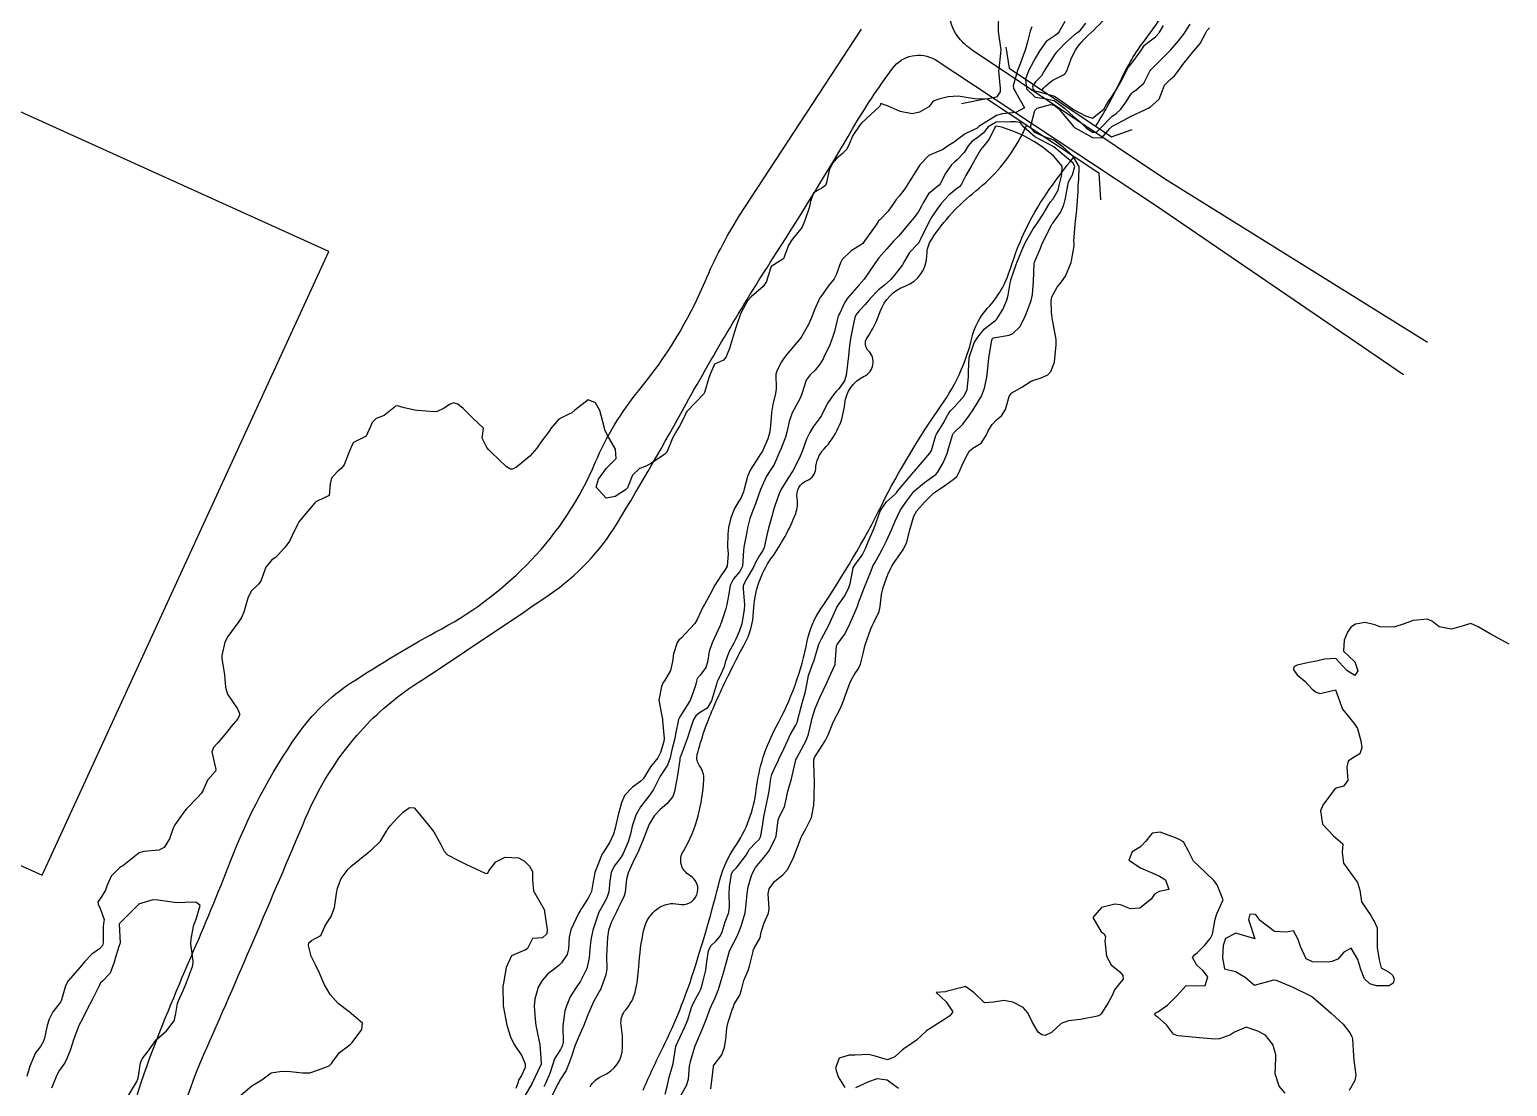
# Model space of a CAD drawing. Header units: metres. Extents: x 318500 to 325275, y 7408834 to 7428799.
# Drawn here: x 321806.1 to 321959.7, y 7417187 to 7417296.9 of the extents above; entities that cross this region are included whole.
import ezdxf

# ---------------------------------------------------------------- set-up
doc = ezdxf.new("R2010")
doc.units = ezdxf.units.M
doc.header["$MEASUREMENT"] = 0
for name, color, linetype in [('Curvas de Nivel 1m', 11, 'Continuous'), ('Edificações', 30, 'Continuous'), ('Hidrografia', 140, 'Continuous'), ('Pontes_Viadutos_Tubos', 190, 'Continuous'), ('Vias Secundárias', 230, 'Continuous')]:
    doc.layers.add(name, color=color, linetype=linetype)

msp = doc.modelspace()

# ---------------------------------------------------------------- linework, layer by layer
at = {"layer": 'Curvas de Nivel 1m', "flags": 128}
for points, elevation in [([(321906.8, 7417298.67), (321906.76, 7417296.75), (321906.77, 7417296.67), (321907.04, 7417294.75), (321907, 7417294.4), (321906.81, 7417292.75), (321906.8, 7417292.58), (321906.95, 7417290.75), (321906.97, 7417290.38), (321906.6, 7417289.83), (321905.71, 7417289.65), (321904.59, 7417289.62), (321903.63, 7417289.76), (321902.6, 7417289.94), (321901.55, 7417289.87), (321900.59, 7417289.64), (321900.02, 7417289.41), (321899.54, 7417288.85), (321898.57, 7417288.28), (321897.82, 7417288.12), (321896.57, 7417288.36), (321895.33, 7417288.9), (321894.58, 7417289.19), (321894.5, 7417288.99), (321894.45, 7417288.91), (321892.56, 7417287.14), (321892.38, 7417286.94), (321891.65, 7417285.85), (321891.28, 7417284.96), (321891.03, 7417284.45), (321890.51, 7417283.91), (321889.99, 7417283.49), (321889.56, 7417282.98), (321889.2, 7417282.27), (321888.92, 7417280.99), (321888.81, 7417280.65), (321888.47, 7417280.42), (321887.57, 7417279.9), (321887.25, 7417279.01), (321887.11, 7417278.34), (321886.68, 7417277.02), (321886.41, 7417276.34), (321885.37, 7417275.04), (321884.98, 7417274.46), (321884.47, 7417273.05), (321884.37, 7417272.99), (321883.17, 7417272.25), (321882.8, 7417271.07), (321882.7, 7417270.7), (321882.33, 7417270.18), (321881.08, 7417269.09), (321880.73, 7417268.68), (321880.3, 7417267.91), (321880.02, 7417267.38), (321879.91, 7417267.11), (321879.49, 7417265.9), (321879.27, 7417265.11), (321878.84, 7417263.72), (321878.59, 7417263.12), (321878.49, 7417262.87), (321878.23, 7417262.5), (321877.29, 7417262.08), (321876.87, 7417261.14), (321876.69, 7417260.66), (321876.25, 7417259.15), (321876.23, 7417259.1), (321876.18, 7417259.02), (321874.41, 7417257.18), (321874.32, 7417257.02), (321874.15, 7417256.6), (321873.66, 7417255.66), (321873.39, 7417255.19), (321872.91, 7417254.4), (321872.45, 7417253.2), (321872.33, 7417252.96), (321872.1, 7417252.72), (321870.57, 7417251.71), (321870.08, 7417251.47), (321869.5, 7417251.24), (321868.76, 7417250.56), (321868.24, 7417249.26), (321868.16, 7417249.14), (321868.05, 7417249.03), (321866.97, 7417248.34), (321866.03, 7417248.19), (321864.98, 7417249.3), (321865.22, 7417250.14), (321866.08, 7417251.28), (321867.07, 7417252.3), (321867, 7417253.27), (321866.12, 7417254.75), (321865.91, 7417255.28), (321865.84, 7417255.58), (321865.38, 7417257.29), (321864.93, 7417258.07), (321864.17, 7417258.38), (321862.78, 7417257.33), (321862.46, 7417257.04), (321862.15, 7417256.89), (321861.11, 7417256.39), (321860.26, 7417255.36), (321860.21, 7417255.28), (321860.13, 7417255.17), (321859.36, 7417254.12), (321858.84, 7417253.38), (321858.09, 7417252.52), (321856.72, 7417251.41), (321856.31, 7417251.18), (321856.08, 7417251.19), (321855.67, 7417251.42), (321854.1, 7417252.94), (321853.85, 7417253.19), (321853.64, 7417253.45), (321853.16, 7417254.4), (321853.27, 7417255.45), (321852.15, 7417256.52), (321851.19, 7417257.48), (321850.63, 7417257.95), (321850.17, 7417258.08), (321849.76, 7417257.91), (321849.19, 7417257.51), (321848.49, 7417257.18), (321848.15, 7417257.16), (321846.42, 7417257.28), (321846.16, 7417257.31), (321845.03, 7417257.57), (321844.36, 7417257.78), (321844.16, 7417257.73), (321844.08, 7417257.66), (321844.01, 7417257.58), (321842.98, 7417256.76), (321842.14, 7417256.44), (321841.71, 7417256.04), (321841.53, 7417255.61), (321841.11, 7417254.62), (321840.11, 7417254.12), (321839.78, 7417253.96), (321839.6, 7417253.64), (321839.27, 7417252.82), (321838.8, 7417251.65), (321838.49, 7417251.24), (321838.07, 7417250.9), (321837.48, 7417250.24), (321837.37, 7417249.67), (321837.25, 7417248.45), (321836.02, 7417247.85), (321835.9, 7417247.81), (321835.78, 7417247.68), (321834.66, 7417246.36), (321834.11, 7417245.71), (321834.07, 7417245.64), (321834, 7417245.51), (321833.42, 7417244.28), (321833.13, 7417243.72), (321832.64, 7417243.05), (321831.95, 7417242.27), (321831.67, 7417242.02), (321831.31, 7417241.75), (321830.68, 7417241.01), (321830.21, 7417239.76), (321830.14, 7417239.54), (321829.91, 7417239.23), (321829.15, 7417238.52), (321828.82, 7417237.78), (321828.4, 7417236.32), (321828.14, 7417235.79), (321827.86, 7417235.35), (321826.73, 7417233.81), (321826.43, 7417233.21), (321826.1, 7417231.82), (321826.11, 7417231.51), (321826.37, 7417229.81), (321826.47, 7417228.52), (321826.7, 7417227.81), (321827.74, 7417226.28), (321827.95, 7417225.79), (321827.94, 7417225.58), (321827.72, 7417225.21), (321827.06, 7417224.45), (321826.57, 7417223.81), (321825.69, 7417222.74), (321825.24, 7417222.27), (321825.07, 7417221.83), (321825.49, 7417219.98), (321825.43, 7417219.82), (321824.61, 7417218.86), (321824.17, 7417217.83), (321823.97, 7417217.49), (321823.61, 7417217.11), (321822.39, 7417215.86), (321822.04, 7417215.42), (321821.58, 7417214.73), (321821.21, 7417214.24), (321821.04, 7417213.88), (321820.65, 7417212.79), (321820.1, 7417211.89), (321819.54, 7417211.58), (321817.99, 7417211.46), (321817.53, 7417211.32), (321815.79, 7417209.95), (321815.61, 7417209.86), (321815.52, 7417209.81), (321814.59, 7417208.88), (321814.2, 7417207.97), (321814.02, 7417207.44), (321813.47, 7417206.55), (321813.23, 7417206.22), (321813.24, 7417205.98), (321813.46, 7417205.52), (321813.86, 7417204.39), (321813.81, 7417203.97), (321813.77, 7417203.64), (321813.76, 7417201.97), (321813.69, 7417201.69), (321813.4, 7417201.33), (321812.58, 7417200.79), (321811.83, 7417199.99), (321811.37, 7417199.45), (321810.15, 7417198.02), (321809.87, 7417197.5), (321809.43, 7417196.03), (321809.41, 7417195.95), (321809.33, 7417195.82), (321808.54, 7417194.81), (321808.17, 7417194.04), (321807.97, 7417193.37), (321807.68, 7417192.05), (321807.59, 7417191.74), (321807.27, 7417191.19), (321806.76, 7417190.55), (321806.52, 7417190.06), (321806.16, 7417189.14), (321805.83, 7417188.07)], 724), ([(321913.68, 7417297.69), (321913.1, 7417296.67), (321912.92, 7417296.43), (321912.68, 7417296.26), (321911.74, 7417295.62), (321911.09, 7417294.69), (321910.65, 7417293.91), (321909.98, 7417292.71), (321909.59, 7417291.75), (321909.69, 7417290.71), (321910.6, 7417289.84), (321911.57, 7417289.71), (321912.59, 7417289.48), (321913.69, 7417288.66), (321914.57, 7417287.84), (321915.23, 7417287.3), (321915.92, 7417286.63), (321916.55, 7417286.2), (321916.97, 7417286.2), (321917.4, 7417286.61), (321918.57, 7417287.84), (321919, 7417288.16), (321919.5, 7417288.58), (321919.96, 7417289.21), (321920.6, 7417290.22), (321920.78, 7417290.39), (321921.07, 7417290.56), (321921.88, 7417291.29), (321922.53, 7417292.54), (321922.64, 7417292.71), (321924.45, 7417294.51), (321924.56, 7417294.62), (321924.66, 7417294.72), (321925.49, 7417295.69), (321926.11, 7417296.5), (321926.34, 7417296.85), (321926.7, 7417297.42)], 722), ([(321915.82, 7417297.52), (321915.15, 7417296.64), (321914.89, 7417296.44), (321914.68, 7417296.3), (321913.8, 7417295.53), (321912.97, 7417294.67), (321912.83, 7417294.5), (321912.66, 7417294.3), (321911.62, 7417292.69), (321911.27, 7417292.05), (321910.62, 7417291.42), (321910.34, 7417290.97), (321910.37, 7417290.7), (321910.61, 7417290.47), (321910.88, 7417290.42), (321912.6, 7417289.95), (321914.46, 7417288.65), (321914.58, 7417288.57), (321915.84, 7417287.9), (321916.57, 7417287.65), (321917.72, 7417288.6), (321918.04, 7417289.15), (321918.6, 7417289.96), (321918.86, 7417290.33), (321919.01, 7417290.59), (321919.59, 7417291.61), (321920.1, 7417292.58), (321920.28, 7417292.93), (321920.65, 7417293.38), (321921.5, 7417294.56), (321921.96, 7417295.26), (321922.68, 7417295.81), (321923.11, 7417296.11), (321923.48, 7417296.53), (321923.95, 7417297.27)], 721), ([(321910.26, 7417297.15), (321910.09, 7417296.71), (321909.79, 7417295.59), (321909.56, 7417294.72), (321908.94, 7417293.02), (321908.79, 7417292.73), (321908.75, 7417292.61), (321908.63, 7417292.12), (321908.32, 7417291.03), (321908.35, 7417290.73), (321908.6, 7417290.31), (321909.48, 7417288.72), (321908.58, 7417288.24), (321907.21, 7417288.1), (321906.57, 7417287.93), (321904.76, 7417286.78), (321904.65, 7417286.68), (321904.56, 7417286.61), (321903.33, 7417286.02), (321902.54, 7417285.44), (321902.17, 7417285.18), (321901.61, 7417284.82), (321900.97, 7417284.38), (321900.52, 7417284.18), (321899.57, 7417283.79), (321898.64, 7417282.86), (321898.5, 7417282.64), (321897.41, 7417280.88), (321897.05, 7417280.3), (321896.46, 7417279.55), (321896.15, 7417279.2), (321895.95, 7417278.89), (321895.33, 7417278.01), (321894.42, 7417277.07), (321894.34, 7417276.99), (321894.28, 7417276.91), (321894.07, 7417276.57), (321892.92, 7417274.93), (321892.68, 7417274.65), (321892.39, 7417274.42), (321891.48, 7417273.86), (321890.56, 7417272.97), (321890.36, 7417272.62), (321889.93, 7417271.39), (321889.71, 7417270.98), (321889.11, 7417270.2), (321888.32, 7417269.11), (321888.24, 7417268.99), (321887.63, 7417267.67), (321887.4, 7417267), (321887.06, 7417266.23), (321886.37, 7417265.02), (321886.26, 7417264.85), (321884.74, 7417263.04), (321884.51, 7417262.77), (321884.23, 7417262.33), (321883.78, 7417261.49), (321883.67, 7417261.06), (321883.69, 7417259.55), (321883.64, 7417259.06), (321883.34, 7417257.89), (321883.2, 7417257.06), (321883.13, 7417256.08), (321883.02, 7417255.06), (321882.83, 7417254.35), (321882.27, 7417253.07), (321882.21, 7417252.96), (321882.1, 7417252.8), (321880.99, 7417251.09), (321880.72, 7417250.44), (321880.38, 7417249.1), (321880.31, 7417248.84), (321880.04, 7417248.25), (321879.6, 7417247.53), (321879.38, 7417247.11), (321878.98, 7417246.14), (321878.73, 7417245.11), (321878.67, 7417244.43), (321878.65, 7417243.11), (321878.69, 7417242.38), (321878.59, 7417241.11), (321878.37, 7417240.68), (321877.93, 7417240.09), (321877.31, 7417239.13), (321876.83, 7417238.21), (321876.24, 7417237.14), (321876.12, 7417236.91), (321875.88, 7417236.39), (321875.48, 7417235.55), (321875.24, 7417235.16), (321873.84, 7417233.64), (321873.59, 7417233.43), (321873.4, 7417233.18), (321873.02, 7417231.99), (321872.93, 7417231.19), (321872.73, 7417230.26), (321872.08, 7417229.2), (321871.96, 7417229.02), (321871.77, 7417228.6), (321871.51, 7417227.2), (321871.74, 7417225.91), (321871.88, 7417225.2), (321871.9, 7417225.02), (321872.05, 7417223.2), (321872.02, 7417222.88), (321871.69, 7417221.75), (321871.4, 7417221.2), (321870.64, 7417220.24), (321870.01, 7417219.22), (321869.88, 7417219), (321869.64, 7417218.76), (321868.75, 7417218.13), (321867.94, 7417217.26), (321867.61, 7417216.53), (321867.36, 7417215.5), (321867.29, 7417215.26), (321866.97, 7417213.88), (321866.81, 7417213.27), (321866.4, 7417212.43), (321865.67, 7417211.28), (321865.62, 7417211.2), (321865.54, 7417211.05), (321864.86, 7417209.29), (321864.66, 7417208.14), (321864.5, 7417207.29), (321864.16, 7417206.62), (321863.46, 7417205.53), (321863.38, 7417205.4), (321863.33, 7417205.31), (321863.16, 7417205.02), (321862.35, 7417203.33), (321862.19, 7417202.57), (321862.13, 7417201.33), (321861.98, 7417200.76), (321861.39, 7417199.88), (321861.12, 7417199.61), (321860.76, 7417199.35), (321859.98, 7417198.74), (321859.37, 7417198.06), (321858.97, 7417197.37), (321858.61, 7417196.1), (321858.55, 7417195.37), (321858.64, 7417194.05), (321858.74, 7417193.37), (321858.84, 7417192.91), (321859.14, 7417191.36), (321859.26, 7417190.01), (321859.27, 7417189.36), (321859.27, 7417189.34), (321859.25, 7417189.3), (321858.63, 7417187.97), (321858.34, 7417187.37), (321857.2, 7417185.41)], 723), ([(321876.9, 7417186.81), (321876.95, 7417187.12), (321876.99, 7417187.35), (321877.17, 7417189.12), (321877.19, 7417189.18), (321877.25, 7417189.28), (321878.04, 7417190.34), (321878.33, 7417191.11), (321878.46, 7417191.94), (321878.56, 7417193.11), (321878.69, 7417193.73), (321879.17, 7417195.1), (321879.21, 7417195.23), (321879.34, 7417195.59), (321879.91, 7417196.53), (321880.08, 7417197.09), (321880.32, 7417198.04), (321880.77, 7417199.08), (321880.93, 7417199.53), (321881.29, 7417201.07), (321881.32, 7417201.17), (321881.42, 7417201.43), (321882.02, 7417202.48), (321882.15, 7417203.06), (321882.46, 7417204.06), (321882.91, 7417205.05), (321882.98, 7417205.54), (321882.87, 7417207.05), (321882.97, 7417207.58), (321883.51, 7417208.33), (321883.9, 7417208.65), (321884.39, 7417209.03), (321884.92, 7417209.63), (321885.54, 7417210.9), (321885.58, 7417211.02), (321886.11, 7417212.47), (321886.33, 7417213.01), (321886.78, 7417213.8), (321887.36, 7417214.99), (321887.61, 7417216.29), (321887.65, 7417216.99), (321887.69, 7417218.95), (321887.68, 7417218.99), (321887.65, 7417219.28), (321887.61, 7417220.99), (321887.68, 7417221.22), (321888.8, 7417222.97), (321889.09, 7417223.59), (321889.65, 7417224.96), (321889.68, 7417225.01), (321889.73, 7417225.12), (321890.36, 7417226.34), (321890.61, 7417226.95), (321890.92, 7417227.8), (321891.34, 7417228.94), (321891.47, 7417229.26), (321891.79, 7417229.83), (321892.24, 7417230.49), (321892.45, 7417230.93), (321892.72, 7417232.03), (321892.93, 7417232.92), (321893.52, 7417234.58), (321893.66, 7417234.91), (321893.87, 7417235.34), (321894.4, 7417236.39), (321894.49, 7417236.9), (321894.63, 7417238.18), (321894.81, 7417238.9), (321895.29, 7417240.25), (321895.6, 7417240.89), (321895.72, 7417241.11), (321895.95, 7417241.49), (321896.54, 7417242.31), (321896.93, 7417242.88), (321897.26, 7417243.59), (321897.59, 7417244.87), (321898.01, 7417246.29), (321898.32, 7417246.86), (321899.11, 7417247.77), (321900.05, 7417248.69), (321900.13, 7417248.75), (321900.24, 7417248.83), (321901.32, 7417249.56), (321902.07, 7417250.12), (321902.45, 7417250.43), (321902.67, 7417250.8), (321903.12, 7417251.83), (321903.6, 7417252.79), (321903.79, 7417253.1), (321904.11, 7417253.36), (321904.99, 7417253.89), (321905.55, 7417254.76), (321905.73, 7417255.16), (321906.15, 7417255.83), (321906.59, 7417256.31), (321907.09, 7417256.74), (321907.53, 7417257.38), (321907.91, 7417258.73), (321907.99, 7417258.92), (321908.19, 7417259.13), (321909.2, 7417259.71), (321910.2, 7417260.33), (321910.46, 7417260.45), (321911.23, 7417260.68), (321911.91, 7417260.98), (321912.22, 7417261.32), (321912.6, 7417262.3), (321912.65, 7417262.67), (321912.8, 7417264.12), (321912.78, 7417264.66), (321912.43, 7417266.52), (321912.41, 7417266.67), (321912.3, 7417267.5), (321912.26, 7417268.67), (321912.32, 7417269.1), (321912.89, 7417270.11), (321913.35, 7417270.66), (321913.76, 7417271.25), (321914.33, 7417272.65), (321914.33, 7417272.69), (321914.37, 7417272.84), (321914.65, 7417274.39), (321914.65, 7417274.65), (321914.63, 7417274.88), (321914.76, 7417276.64), (321914.93, 7417278.15), (321914.98, 7417278.64), (321915.08, 7417280.03), (321915.06, 7417280.64), (321915.14, 7417281.3), (321915.18, 7417282.64), (321914.52, 7417283.73), (321913.51, 7417284.66), (321912.54, 7417285.36), (321911.47, 7417285.77), (321910.55, 7417286.18), (321910.13, 7417286.71), (321910.58, 7417288.47), (321910.82, 7417288.7), (321912.18, 7417289.08), (321912.59, 7417289.01), (321913.02, 7417288.67), (321914.56, 7417286.83), (321914.65, 7417286.74), (321914.77, 7417286.65), (321916.55, 7417285.64), (321917.53, 7417285.62), (321918.36, 7417286.59), (321918.56, 7417286.79), (321919.73, 7417287.41), (321920.57, 7417287.86), (321922.07, 7417288.55), (321922.41, 7417288.72), (321922.58, 7417288.82), (321923.48, 7417289.64), (321923.84, 7417290.52), (321924.05, 7417291.08), (321924.63, 7417291.69), (321925.09, 7417292.04), (321925.42, 7417292.5), (321925.93, 7417293.22), (321926.66, 7417294.15), (321926.95, 7417294.49), (321927.73, 7417295.42), (321928.3, 7417296.47), (321928.43, 7417296.73), (321928.7, 7417297.04)], 723), ([(321873.33, 7417185.3), (321874.38, 7417187.16), (321874.58, 7417187.81), (321874.7, 7417189.16), (321874.78, 7417189.64), (321875.24, 7417191.15), (321875.28, 7417191.26), (321876.08, 7417193.14), (321876.43, 7417194.01), (321876.85, 7417195.13), (321876.99, 7417195.47), (321877.35, 7417196.26), (321877.61, 7417196.86), (321877.7, 7417197.12), (321878.09, 7417198.39), (321878.3, 7417199.11), (321878.52, 7417199.98), (321878.85, 7417201.11), (321879.03, 7417201.49), (321879.43, 7417202.26), (321879.71, 7417202.82), (321879.82, 7417203.09), (321880.04, 7417203.69), (321880.48, 7417205.08), (321880.59, 7417205.97), (321880.67, 7417207.08), (321880.8, 7417207.78), (321881.16, 7417209.08), (321881.53, 7417209.81), (321882.6, 7417211.05), (321883.01, 7417211.59), (321883.57, 7417212.73), (321883.66, 7417212.95), (321883.68, 7417213.04), (321883.9, 7417214.74), (321884.01, 7417215.04), (321884.55, 7417216.1), (321884.78, 7417217.03), (321884.92, 7417217.74), (321885.29, 7417219.02), (321885.36, 7417219.31), (321885.67, 7417220.68), (321885.73, 7417220.97), (321885.75, 7417221.02), (321885.79, 7417221.13), (321886.81, 7417223), (321887.06, 7417223.65), (321887.35, 7417225), (321887.42, 7417225.31), (321887.75, 7417226.33), (321887.94, 7417226.8), (321888.03, 7417226.99), (321888.24, 7417227.46), (321888.94, 7417228.97), (321889.21, 7417229.55), (321889.81, 7417230.9), (321889.83, 7417230.94), (321889.83, 7417230.96), (321889.97, 7417232.83), (321890.02, 7417232.96), (321890.8, 7417234), (321891.27, 7417234.95), (321891.45, 7417235.36), (321891.88, 7417236.3), (321892.14, 7417236.94), (321892.26, 7417237.3), (321892.88, 7417238.93), (321893.48, 7417240.46), (321893.65, 7417240.91), (321893.75, 7417241.11), (321893.95, 7417241.46), (321894.48, 7417242.39), (321894.74, 7417242.9), (321895.14, 7417243.74), (321895.67, 7417244.89), (321895.77, 7417245.12), (321896.01, 7417245.73), (321896.56, 7417246.88), (321897.15, 7417247.76), (321897.98, 7417248.86), (321898.01, 7417248.9), (321898.05, 7417248.94), (321899.09, 7417249.81), (321900.07, 7417250.49), (321900.27, 7417250.63), (321900.45, 7417250.83), (321901.06, 7417251.85), (321901.45, 7417252.82), (321901.6, 7417253.32), (321902.05, 7417254.81), (321902.08, 7417254.86), (321902.13, 7417254.93), (321903.08, 7417255.86), (321903.78, 7417256.79), (321904.17, 7417257.34), (321905.02, 7417258.77), (321905.34, 7417259.62), (321905.59, 7417260.76), (321905.65, 7417261.33), (321905.78, 7417262.76), (321906.09, 7417264.58), (321906.16, 7417264.75), (321906.21, 7417264.81), (321906.26, 7417264.83), (321907.89, 7417265.11), (321908.27, 7417265.27), (321909.01, 7417265.99), (321909.4, 7417266.71), (321909.67, 7417267.34), (321910.19, 7417268.7), (321910.33, 7417269.35), (321910.44, 7417270.7), (321910.5, 7417272.57), (321910.53, 7417272.7), (321911.08, 7417273.99), (321911.38, 7417274.69), (321912.29, 7417276.54), (321912.37, 7417276.67), (321912.39, 7417276.7), (321912.42, 7417276.74), (321913.24, 7417277.86), (321913.58, 7417278.66), (321913.76, 7417279.35), (321913.98, 7417280.66), (321914.08, 7417281.05), (321914.49, 7417281.78), (321914.71, 7417282.65), (321914.51, 7417283.03), (321912.53, 7417284.67), (321910.55, 7417285.73), (321909.41, 7417286.72), (321909.06, 7417287.22), (321908.57, 7417287.28), (321908.03, 7417287.27), (321906.56, 7417287.25), (321905.73, 7417286.76), (321905.21, 7417286.11), (321904.54, 7417285.57), (321904.05, 7417285.28), (321903.63, 7417284.79), (321903.22, 7417284.1), (321902.51, 7417283.32), (321902.22, 7417283.09), (321901.91, 7417282.82), (321901.33, 7417281.99), (321900.74, 7417280.83), (321900.62, 7417280.68), (321900.48, 7417280.58), (321899.51, 7417279.8), (321898.96, 7417278.85), (321898.8, 7417278.5), (321898.44, 7417277.9), (321897.99, 7417277.3), (321897.65, 7417276.87), (321896.41, 7417275.41), (321896.15, 7417275.15), (321895.9, 7417274.89), (321895.2, 7417274.09), (321894.37, 7417273.13), (321894.27, 7417273.01), (321894.19, 7417272.91), (321893.88, 7417272.44), (321892.82, 7417270.93), (321892.33, 7417270.34), (321891.12, 7417268.96), (321890.8, 7417268.48), (321890.3, 7417267.41), (321890.15, 7417267.11), (321890.1, 7417266.97), (321889.74, 7417265.5), (321889.59, 7417264.98), (321889.22, 7417264.01), (321888.73, 7417262.99), (321888.56, 7417262.66), (321888.23, 7417262.09), (321887.74, 7417261.47), (321887.23, 7417261), (321886.8, 7417260.42), (321886.37, 7417259.02), (321886.18, 7417258.58), (321885.36, 7417257.03), (321885.04, 7417256.14), (321884.81, 7417255.04), (321884.66, 7417254.5), (321884.1, 7417253.1), (321884.09, 7417253.06), (321883.48, 7417251.67), (321883.08, 7417251.06), (321882.68, 7417250.45), (321882.05, 7417249.07), (321881.53, 7417247.58), (321881.34, 7417247.08), (321880.97, 7417246.05), (321880.71, 7417245.09), (321880.6, 7417244.48), (321880.34, 7417243.09), (321880.31, 7417242.75), (321880.18, 7417241.1), (321879.93, 7417240.57), (321879.25, 7417239.78), (321878.92, 7417239.11), (321878.78, 7417238.24), (321878.58, 7417237.11), (321878.43, 7417236.57), (321877.93, 7417235.12), (321877.91, 7417235.07), (321877.86, 7417234.94), (321877.03, 7417233.13), (321876.73, 7417232.23), (321876.56, 7417231.14), (321876.37, 7417230.58), (321875.79, 7417229.77), (321875.5, 7417229.44), (321875.4, 7417229.16), (321875.32, 7417228.7), (321874.77, 7417227.16), (321874.37, 7417226.55), (321873.74, 7417225.56), (321873.6, 7417225.31), (321873.56, 7417225.18), (321873.24, 7417223.65), (321873.15, 7417223.19), (321872.86, 7417222.01), (321872.67, 7417221.19), (321872.42, 7417220.44), (321871.65, 7417219.27), (321871.62, 7417219.23), (321871.6, 7417219.2), (321870.95, 7417217.89), (321870.46, 7417217.22), (321869.61, 7417216.11), (321869.13, 7417215.24), (321868.74, 7417214.08), (321868.55, 7417213.25), (321868.32, 7417212.48), (321867.79, 7417211.26), (321867.54, 7417210.85), (321866.85, 7417209.94), (321866.54, 7417209.27), (321866.41, 7417208.36), (321866.3, 7417207.27), (321866.1, 7417206.66), (321865.46, 7417205.51), (321865.38, 7417205.37), (321865.33, 7417205.28), (321865.24, 7417205.06), (321864.63, 7417203.29), (321864.43, 7417202.29), (321864.35, 7417201.3), (321864.27, 7417200.42), (321864.01, 7417199.3), (321863.37, 7417197.99), (321862.9, 7417197.32), (321862.3, 7417196.37), (321861.87, 7417195.33), (321861.75, 7417194.91), (321861.54, 7417193.34), (321861.57, 7417191.62), (321861.51, 7417191.34), (321861.44, 7417191.17), (321861.27, 7417190.88), (321860.68, 7417189.92), (321860.49, 7417189.35), (321860.18, 7417188.4), (321859.74, 7417187.35), (321859.55, 7417187.02)], 722), ([(321872.15, 7417186.26), (321872.39, 7417187.19), (321872.55, 7417187.86), (321872.94, 7417189.18), (321873, 7417189.44), (321873.26, 7417191.18), (321873.26, 7417191.2), (321873.28, 7417191.23), (321874.18, 7417193.17), (321874.51, 7417193.96), (321874.87, 7417195.16), (321874.99, 7417195.51), (321875.35, 7417196.17), (321875.71, 7417196.79), (321875.86, 7417197.14), (321876.09, 7417197.87), (321876.39, 7417199.13), (321876.5, 7417200.03), (321876.66, 7417201.13), (321876.89, 7417201.65), (321877.43, 7417202.15), (321877.87, 7417202.67), (321878.07, 7417203.11), (321878.41, 7417204.15), (321878.76, 7417205.11), (321878.86, 7417205.71), (321878.82, 7417207.11), (321878.84, 7417207.77), (321879.04, 7417209.1), (321879.19, 7417209.43), (321879.53, 7417209.74), (321880.56, 7417211.08), (321880.93, 7417211.7), (321881.56, 7417212.36), (321881.93, 7417212.69), (321882.11, 7417213.06), (321882.32, 7417214.33), (321882.42, 7417215.06), (321882.63, 7417216.08), (321882.84, 7417217.05), (321882.95, 7417217.74), (321883.14, 7417219.05), (321883.25, 7417219.46), (321883.67, 7417220.39), (321883.89, 7417220.83), (321883.98, 7417221.04), (321884.53, 7417222.19), (321884.9, 7417223.03), (321885.15, 7417223.59), (321885.72, 7417224.58), (321885.87, 7417224.87), (321885.92, 7417225.02), (321886.29, 7417226.48), (321886.44, 7417227.01), (321886.71, 7417227.95), (321886.91, 7417229), (321887.05, 7417229.74), (321887.5, 7417230.99), (321887.59, 7417231.22), (321887.82, 7417231.92), (321888.07, 7417232.76), (321888.14, 7417232.99), (321888.41, 7417233.55), (321889.15, 7417234.97), (321889.88, 7417236.62), (321889.99, 7417236.86), (321890.05, 7417236.96), (321890.83, 7417238.03), (321891.28, 7417238.95), (321891.42, 7417239.45), (321891.71, 7417240.94), (321891.78, 7417241.11), (321891.95, 7417241.33), (321892.63, 7417242.26), (321892.97, 7417242.93), (321893.25, 7417243.65), (321893.8, 7417244.91), (321894.01, 7417245.44), (321894.39, 7417246.53), (321894.54, 7417246.9), (321895.14, 7417247.79), (321896.05, 7417248.6), (321896.19, 7417248.74), (321896.3, 7417248.89), (321897.09, 7417249.85), (321897.97, 7417250.86), (321898.08, 7417250.98), (321899.66, 7417252.84), (321899.82, 7417253.12), (321900.12, 7417254.1), (321900.29, 7417254.67), (321900.36, 7417254.83), (321901.04, 7417255.93), (321901.52, 7417256.82), (321901.76, 7417257.22), (321902.17, 7417257.62), (321903.24, 7417258.79), (321903.53, 7417259.45), (321903.69, 7417260.79), (321903.68, 7417261.32), (321903.75, 7417262.79), (321904.26, 7417264.3), (321904.53, 7417264.78), (321905.31, 7417265.73), (321906.29, 7417266.49), (321906.44, 7417266.59), (321906.59, 7417266.75), (321907.25, 7417267.79), (321907.67, 7417268.74), (321907.8, 7417269.26), (321908.05, 7417270.73), (321908.1, 7417270.97), (321908.35, 7417271.66), (321908.64, 7417272.46), (321908.73, 7417272.72), (321909.21, 7417273.9), (321909.57, 7417274.71), (321910.41, 7417276.15), (321910.77, 7417276.69), (321911.43, 7417277.69), (321912.01, 7417278.68), (321912.18, 7417278.95), (321912.46, 7417279.28), (321912.98, 7417280.16), (321913.1, 7417280.66), (321913.38, 7417281.78), (321913.42, 7417282.66), (321912.52, 7417283.74), (321911.32, 7417284.69), (321910.54, 7417285.21), (321909.43, 7417285.83), (321908.55, 7417286.22), (321907.14, 7417286.74), (321906.56, 7417286.83), (321906.43, 7417286.75), (321905.82, 7417285.48), (321905.26, 7417284.77), (321904.93, 7417284.36), (321904.51, 7417283.63), (321904.2, 7417283.09), (321904.02, 7417282.79), (321903.4, 7417281.71), (321902.94, 7417280.8), (321902.74, 7417280.54), (321902.47, 7417280.34), (321901.63, 7417279.65), (321900.87, 7417278.83), (321900.68, 7417278.59), (321900.44, 7417278.28), (321899.85, 7417277.42), (321899.54, 7417276.84), (321898.72, 7417275.17), (321898.6, 7417274.86), (321898.53, 7417274.72), (321898.4, 7417274.59), (321897.56, 7417273.69), (321897.05, 7417272.88), (321896.82, 7417272.43), (321896.35, 7417271.78), (321895.94, 7417271.3), (321895.59, 7417270.9), (321894.94, 7417270.3), (321894.33, 7417269.82), (321893.45, 7417268.92), (321892.94, 7417268.3), (321892.3, 7417267.63), (321891.99, 7417267.25), (321891.86, 7417266.95), (321891.58, 7417265.64), (321891.46, 7417264.95), (321891.32, 7417264.03), (321891.21, 7417262.96), (321891.11, 7417262.08), (321890.96, 7417260.96), (321890.78, 7417260.38), (321890.19, 7417259.54), (321889.91, 7417259.25), (321889.68, 7417258.97), (321889.07, 7417258.08), (321888.5, 7417256.99), (321888.39, 7417256.75), (321888.15, 7417256.4), (321887.55, 7417255.59), (321887.18, 7417255), (321886.83, 7417254.3), (321886.38, 7417253.02), (321886.09, 7417252.28), (321885.44, 7417251.03), (321884.91, 7417250.2), (321884.17, 7417249.05), (321884.13, 7417248.97), (321884.05, 7417248.74), (321883.6, 7417247.48), (321883.45, 7417247.05), (321883.23, 7417246.27), (321882.9, 7417245.06), (321882.72, 7417244.33), (321882.45, 7417243.06), (321882.31, 7417242.72), (321881.96, 7417242.23), (321881.54, 7417241.48), (321881.37, 7417241.08), (321880.65, 7417239.81), (321880.28, 7417239.09), (321880.25, 7417238.76), (321880.39, 7417237.09), (321880.38, 7417236.59), (321880.12, 7417235.1), (321879.85, 7417234.31), (321879.48, 7417233.46), (321879.29, 7417233.11), (321878.77, 7417232.16), (321878.41, 7417231.11), (321878.28, 7417230.64), (321877.79, 7417229.57), (321877.63, 7417229.27), (321877.57, 7417229.12), (321877.48, 7417228.83), (321876.99, 7417227.13), (321876.54, 7417226.34), (321875.74, 7417225.85), (321875.33, 7417225.56), (321875.1, 7417225.16), (321874.75, 7417224.13), (321874.44, 7417223.17), (321873.72, 7417221.21), (321873.7, 7417221.18), (321873.7, 7417221.16), (321873.68, 7417221), (321873.45, 7417219.38), (321873.42, 7417219.18), (321873.14, 7417217.68), (321872.95, 7417217.19), (321872.37, 7417216.44), (321871.61, 7417215.78), (321871.07, 7417215.21), (321870.51, 7417214.29), (321870.09, 7417213.22), (321869.95, 7417212.84), (321869.55, 7417211.96), (321869.34, 7417211.43), (321869.25, 7417211.23), (321868.93, 7417210.64), (321868.31, 7417209.25), (321868.16, 7417208.6), (321868, 7417207.25), (321867.89, 7417206.85), (321867.47, 7417205.97), (321867.24, 7417205.49), (321867.13, 7417205.26), (321866.58, 7417204.14), (321866.29, 7417203.27), (321866.17, 7417202.53), (321866.09, 7417201.27), (321866.08, 7417200.59), (321866.09, 7417199.27), (321866.01, 7417198.64), (321865.51, 7417197.28), (321865.46, 7417197.18), (321865.36, 7417197.02), (321864.74, 7417195.89), (321864.46, 7417195.29), (321864.14, 7417194.48), (321863.67, 7417193.3), (321863.29, 7417192.49), (321862.82, 7417191.32), (321862.43, 7417190.16), (321862.13, 7417189.33), (321861.86, 7417188.71), (321861.23, 7417187.69), (321861.1, 7417187.46), (321861.05, 7417187.34), (321860.42, 7417186.14)], 721), ([(321959.85, 7417233), (321957.87, 7417234.06), (321956.61, 7417234.81), (321955.88, 7417235.15), (321955.08, 7417234.9), (321953.87, 7417234.55), (321952.56, 7417234.82), (321951.88, 7417235.37), (321951.35, 7417235.61), (321949.88, 7417235.45), (321948.93, 7417235.13), (321947.88, 7417234.78), (321946.46, 7417234.8), (321945.88, 7417235), (321944.88, 7417235.24), (321943.88, 7417235.08), (321943.38, 7417234.76), (321943.04, 7417234.26), (321942.69, 7417233.43), (321942.64, 7417232.26), (321943.82, 7417231.17), (321944.14, 7417230.24), (321943.8, 7417229.75), (321942.98, 7417230.26), (321941.83, 7417231.52), (321940.66, 7417231.45), (321939.82, 7417231.24), (321939.02, 7417231.11), (321937.82, 7417230.83), (321937.49, 7417230.66), (321937.44, 7417230.33), (321937.81, 7417229.83), (321938.63, 7417229.15), (321939.37, 7417228.31), (321939.79, 7417228.03), (321940.21, 7417227.87), (321941.79, 7417228.27), (321942.54, 7417226.26), (321943.74, 7417224.76), (321944.09, 7417224.24), (321944.45, 7417222.97), (321944.53, 7417222.24), (321944.32, 7417221.62), (321943.69, 7417221.23), (321943.11, 7417220.84), (321942.97, 7417220.26), (321943.07, 7417218.84), (321942.62, 7417218.26), (321941.88, 7417218.03), (321941.65, 7417217.85), (321940.5, 7417216.29), (321940.23, 7417215.68), (321940.44, 7417214.29), (321941.58, 7417213.08), (321942.56, 7417212.26), (321942.48, 7417211.34), (321942.64, 7417210.26), (321943.53, 7417209.01), (321944.1, 7417208.24), (321944.32, 7417207.43), (321944.49, 7417206.23), (321945.48, 7417204.8), (321945.7, 7417204.44), (321945.82, 7417204.21), (321946.14, 7417203.53), (321946.13, 7417202.21), (321946.15, 7417201.49), (321946.35, 7417200.21), (321946.56, 7417199.36), (321947.4, 7417198.87), (321947.77, 7417198.56), (321947.89, 7417198.18), (321947.8, 7417197.77), (321947.38, 7417197.51), (321946.08, 7417197.51), (321945.38, 7417197.72), (321944.83, 7417198.23), (321944.45, 7417199.18), (321944.11, 7417200.23), (321943.43, 7417201.42), (321942.68, 7417200.99), (321942.03, 7417200.26), (321941.41, 7417200.02), (321941.09, 7417199.96), (321939.41, 7417200), (321938.77, 7417200.31), (321938.16, 7417201.59), (321937.93, 7417202.32), (321937.45, 7417203.2), (321936.69, 7417203.09), (321935.45, 7417203.15), (321933.89, 7417204.37), (321933.72, 7417204.62), (321933.48, 7417204.9), (321932.91, 7417204.95), (321932.78, 7417204.39), (321933.44, 7417202.38), (321931.45, 7417202.97), (321930.38, 7417202.42), (321930.15, 7417201.7), (321930.08, 7417200.42), (321930.26, 7417199.28), (321931.4, 7417198.98), (321932.43, 7417198.39), (321933.38, 7417197.57), (321934.02, 7417197.74), (321935.39, 7417198.13), (321935.65, 7417198.09), (321937.38, 7417197.35), (321939.21, 7417196.45), (321939.36, 7417196.38), (321939.49, 7417196.3), (321941.34, 7417194.67), (321941.82, 7417194.26), (321942.61, 7417193.53), (321943.31, 7417192.63), (321943.51, 7417192.24), (321943.57, 7417191.97), (321943.67, 7417190.24), (321943.72, 7417189.79), (321943.92, 7417188.23), (321943.83, 7417187.65), (321943.23, 7417186.61)], 723), ([(321827.65, 7417185.78), (321829.21, 7417187.11), (321830.26, 7417187.74), (321830.82, 7417188.15), (321831.23, 7417188.46), (321832.32, 7417188.63), (321833.23, 7417188.61), (321834.48, 7417188.45), (321835.23, 7417188.46), (321836.15, 7417188.76), (321837.24, 7417189.2), (321837.48, 7417189.42), (321837.63, 7417189.65), (321838.33, 7417190.58), (321839.27, 7417191.27), (321839.48, 7417191.43), (321839.65, 7417191.62), (321840.64, 7417192.96), (321840.72, 7417193.61), (321839.32, 7417194.81), (321838.2, 7417195.65), (321837.34, 7417196.6), (321836.74, 7417197.67), (321836.25, 7417198.8), (321835.83, 7417199.68), (321835.39, 7417200.59), (321835.11, 7417201.68), (321835.14, 7417201.96), (321835.42, 7417202.22), (321836.38, 7417202.72), (321836.81, 7417203.67), (321837.03, 7417204.08), (321837.45, 7417204.71), (321837.81, 7417205.65), (321838.03, 7417207.1), (321838.11, 7417207.65), (321838.5, 7417208.65), (321839.24, 7417209.63), (321839.52, 7417209.89), (321841.29, 7417211.36), (321841.54, 7417211.56), (321841.57, 7417211.57), (321841.62, 7417211.6), (321842.6, 7417212.54), (321843.2, 7417213.58), (321843.34, 7417213.82), (321843.58, 7417214.11), (321844.27, 7417214.89), (321844.93, 7417215.56), (321845.6, 7417216.03), (321846.07, 7417216.01), (321846.47, 7417215.54), (321847.58, 7417214.2), (321848.14, 7417213.51), (321848.86, 7417212.19), (321849.19, 7417211.5), (321849.54, 7417211.12), (321850.61, 7417210.57), (321851.53, 7417210.1), (321851.96, 7417209.9), (321852.95, 7417209.45), (321853.52, 7417209.17), (321853.74, 7417209.21), (321853.84, 7417209.44), (321854.57, 7417210.39), (321855.53, 7417210.88), (321856.92, 7417210.79), (321857.53, 7417210.47), (321858.08, 7417209.94), (321858.38, 7417209.38), (321858.39, 7417208.49), (321858.49, 7417207.37), (321859.46, 7417205.68), (321859.62, 7417205.36), (321859.63, 7417205.18), (321859.89, 7417203.36), (321859.87, 7417202.92), (321859.43, 7417202.48), (321858.38, 7417202.42), (321857.86, 7417201.38), (321857.61, 7417201.19), (321857.41, 7417201.13), (321856.18, 7417200.63), (321855.63, 7417199.42), (321855.36, 7417197.79), (321855.3, 7417197.48), (321855.29, 7417197.42), (321855.33, 7417195.42), (321855.71, 7417193.41), (321856.08, 7417192.2), (321856.48, 7417191.4), (321857.26, 7417190.22), (321857.62, 7417189.38), (321857.6, 7417189.03), (321857.23, 7417188.19), (321856.91, 7417187.71), (321856.84, 7417187.4), (321856.65, 7417186.84)], 724), ([(321936.57, 7417186.33), (321935.95, 7417187.06), (321935.55, 7417188.35), (321935.62, 7417190), (321935.6, 7417190.35), (321935.3, 7417191.4), (321934.54, 7417192.36), (321933.72, 7417192.78), (321933.32, 7417192.94), (321932.51, 7417193.19), (321931.31, 7417192.7), (321930.88, 7417192.41), (321929.75, 7417191.98), (321929.3, 7417191.96), (321927.65, 7417192.11), (321927.31, 7417192.13), (321925.47, 7417192.32), (321925.31, 7417192.35), (321924.97, 7417192.49), (321924.26, 7417193.44), (321923.33, 7417194.23), (321923.16, 7417194.34), (321923.01, 7417194.51), (321923.15, 7417194.7), (321923.33, 7417194.81), (321924.36, 7417195.48), (321925.36, 7417196.48), (321926.29, 7417197.55), (321927.38, 7417197.51), (321928.28, 7417197.55), (321928.54, 7417198.44), (321928.03, 7417199.08), (321927.4, 7417199.66), (321926.94, 7417200.46), (321927.16, 7417200.72), (321927.42, 7417200.92), (321928.18, 7417201.7), (321928.83, 7417202.44), (321929.02, 7417202.87), (321929.3, 7417204.43), (321929.48, 7417204.98), (321930.12, 7417206.42), (321929.51, 7417207.98), (321929.15, 7417208.44), (321927.54, 7417210.02), (321927.05, 7417210.46), (321926.52, 7417211.51), (321926, 7417212.48), (321925.57, 7417212.72), (321925.19, 7417212.87), (321923.58, 7417213.45), (321922.74, 7417213.37), (321922.09, 7417212.53), (321921.56, 7417211.96), (321920.67, 7417211.43), (321920.33, 7417210.55), (321921.54, 7417209.75), (321922.83, 7417209.22), (321923.53, 7417208.91), (321924.14, 7417208.5), (321924.49, 7417207.51), (321923.5, 7417207.29), (321923, 7417207.02), (321922.64, 7417206.52), (321921.48, 7417205.56), (321920.52, 7417205.51), (321919.48, 7417205.9), (321918.89, 7417205.97), (321917.48, 7417205.63), (321916.58, 7417204.6), (321917.45, 7417203.12), (321917.78, 7417202.92), (321917.92, 7417202.58), (321917.84, 7417202.18), (321918, 7417200.58), (321918.5, 7417199.67), (321919.39, 7417198.95), (321919.72, 7417198.56), (321919.74, 7417198.2), (321919.38, 7417197.74), (321918.86, 7417197.07), (321918.64, 7417196.57), (321918.17, 7417195.75), (321917.46, 7417194.59), (321917.33, 7417194.46), (321917.09, 7417194.35), (321915.32, 7417194), (321914.07, 7417193.88), (321913.32, 7417193.57), (321912.31, 7417192.66), (321911.64, 7417192.33), (321911.31, 7417192.42), (321910.93, 7417192.68), (321910.32, 7417193.69), (321909.83, 7417194.69), (321909.34, 7417195.24), (321908.27, 7417195.79), (321907.35, 7417195.99), (321906.29, 7417195.79), (321905.34, 7417195.72), (321904.26, 7417196.77), (321903.37, 7417197.43), (321902.86, 7417197.3), (321901.36, 7417196.9), (321901.27, 7417196.89), (321900.33, 7417196.82), (321901.35, 7417195.85), (321902.04, 7417194.79), (321901.75, 7417194.37), (321901.32, 7417194.11), (321899.31, 7417192.83), (321898.28, 7417191.86), (321897.28, 7417191.15), (321897.09, 7417191.06), (321896.82, 7417190.86), (321896.03, 7417190.11), (321895.26, 7417189.81), (321893.98, 7417190.19), (321893.27, 7417190.36), (321891.91, 7417190.29), (321891.27, 7417190.28), (321890.25, 7417189.97), (321889.86, 7417188.95), (321890.15, 7417188.04), (321890.84, 7417186.94)], 723), ([(321816.31, 7417185.93), (321817.22, 7417187.49), (321817.4, 7417187.92), (321817.65, 7417189.51), (321817.82, 7417189.91), (321818.46, 7417190.7), (321819.28, 7417191.89), (321820.34, 7417192.83), (321821.16, 7417193.87), (321821.2, 7417193.97), (321821.31, 7417194.61), (321821.51, 7417195.68), (321821.57, 7417195.87), (321822.12, 7417197.09), (321822.42, 7417197.85), (321823.04, 7417199.51), (321823.14, 7417199.84), (321823.14, 7417200.09), (321822.89, 7417201.85), (321822.9, 7417202.37), (321823.19, 7417203.84), (321823.45, 7417204.43), (321823.84, 7417205.84), (321823.46, 7417206.17), (321823.11, 7417206.2), (321821.46, 7417206.14), (321821.18, 7417206.16), (321819.47, 7417206.41), (321818.93, 7417206.44), (321817.46, 7417206), (321817.43, 7417205.95), (321817.41, 7417205.92), (321815.44, 7417203.95), (321815.54, 7417201.95), (321815.51, 7417201.85), (321815.4, 7417201.6), (321815.01, 7417200.33), (321814.92, 7417199.95), (321814.51, 7417198.81), (321813.7, 7417197.97), (321813.51, 7417197.81), (321813.35, 7417197.5), (321812.85, 7417196.47), (321812.58, 7417195.98), (321812.16, 7417195.14), (321811.59, 7417194), (321811.29, 7417193.44), (321810.74, 7417192.01), (321810.38, 7417190.9), (321810.05, 7417190.02), (321809.78, 7417189.49), (321809.23, 7417188.73), (321808.99, 7417188.27), (321808.89, 7417188.03), (321808.4, 7417186.85)], 723), ([(321891.97, 7417186.93), (321893.24, 7417187.52), (321894.2, 7417187.86), (321895.24, 7417187.73), (321896.39, 7417186.87)], 723)]:
    msp.add_lwpolyline(points, dxfattribs=dict(at, elevation=elevation))
at = {"layer": 'Edificações'}
msp.add_lwpolyline([(321787.08, 7417295.67), (321785.32, 7417287.4), (321783.55, 7417277.01), (321780.63, 7417264.45), (321778.82, 7417255.19), (321776.93, 7417244.54), (321775.47, 7417236.99), (321773.85, 7417225.35), (321773.35, 7417224.31), (321807.42, 7417209.01), (321837.22, 7417273.82), (321787.24, 7417296.43), (321787.08, 7417295.67)], dxfattribs=at)
at = {"layer": 'Hidrografia'}
for points in [[(321916.89, 7417286.83, 0.033097), (321919.47, 7417291.55, -0.053465), (321922.03, 7417295.81, 0.044348), (321926, 7417302.15, -0.014547), (321931.81, 7417312.8, -0.031401), (321934.31, 7417316.52, 0.037659), (321939.13, 7417323.9, -0.043646), (321944.39, 7417331.74, -0.01617), (321947.75, 7417335.64, 0.065873), (321952.02, 7417341.73, -0.018812), (321958.56, 7417353.22, 0.030991), (321962.53, 7417360.61, -0.034425)], [(321911.29, 7417290.57, -0.132114), (321913.28, 7417292.02, 0.244997), (321914.01, 7417292.85, -0.151605), (321916.08, 7417296.26, 0.034721), (321918.38, 7417298.61, 0.2638)], [(321864.36, 7417187.01, -0.166872), (321865.71, 7417188.19, 0.29894), (321867.74, 7417191.13, 0.042535), (321867.59, 7417193.44, -0.22467), (321868.07, 7417195.02, 0.126429), (321869.04, 7417196.85, 0.043348), (321869.42, 7417199.47, -0.038326), (321869.95, 7417203.32, -0.183852), (321871.4, 7417205.54, -0.219906), (321873.57, 7417205.98, 0.874257), (321874.73, 7417208.96, -0.427814), (321874.05, 7417211.51, 0.07563), (321875.59, 7417215.17, 0.046529), (321876.18, 7417218.91, 0.178738), (321875.74, 7417220.35, -0.227736), (321875.5, 7417221.56, -0.040525), (321877.14, 7417226.32, -0.016376), (321879.7, 7417231.69, -0.008392), (321880.37, 7417232.94, 0.120588), (321881.34, 7417236.4, -0.148705), (321883.22, 7417241.96, 0.062479), (321885.72, 7417246.58, 0.140192), (321885.87, 7417248.14, -0.364533), (321886.93, 7417250.02, 0.303104), (321887.8, 7417251.22, -0.183155), (321888.68, 7417253.3, 0.166721), (321890.83, 7417258, -0.263926), (321892.84, 7417260.84, 0.524834), (321893.28, 7417263.48, -0.361532), (321893.14, 7417264.82, 0.061183), (321894.51, 7417267.56, -0.220851), (321897.1, 7417270.21, 0.310499), (321899.36, 7417273.43, -0.143767), (321899.85, 7417275.07, -0.081211), (321904.45, 7417280.11, 0.100665), (321909.02, 7417285.51, 0.023104), (321909.72, 7417286.94, 0.023104)], [(321869.87, 7417186.67, -0.010135), (321871.94, 7417191.11, 0.036712), (321875.11, 7417198.97, 0.015168), (321877.85, 7417208.51, -0.088097), (321879.37, 7417211.88, 0.121879), (321881.63, 7417217.9, -0.096352), (321883.7, 7417224.42, 0.076164), (321886.93, 7417233.33, -0.100778), (321888.33, 7417236.67, 0.033118), (321894.66, 7417247.46, -0.036771), (321900.78, 7417257.7, 0.049724), (321902.92, 7417261.5, 0.045575), (321904.02, 7417264.79, -0.128871), (321905.66, 7417267.9, 0.111712), (321908.04, 7417272.04, -0.079515), (321912.14, 7417280.36, -0.015755), (321914.21, 7417283.1, 0.004433), (321914.66, 7417283.67)]]:
    msp.add_lwpolyline(points, format="xyb", dxfattribs=at)
at = {"layer": 'Pontes_Viadutos_Tubos'}
for points in [[(321907.57, 7417295.02), (321907.89, 7417292.85), (321918.53, 7417285.72), (321920.68, 7417286.47)], [(321902.95, 7417289.18), (321905.55, 7417289.69), (321917.22, 7417281.98), (321917.4, 7417279.17)]]:
    msp.add_lwpolyline(points, dxfattribs=at)
at = {"layer": 'Vias Secundárias'}
for points in [[(321951.37, 7417264.35), (321924.03, 7417281.37), (321904.07, 7417294.74, -0.071013), (321902.7, 7417295.96, -0.257145), (321901.9, 7417300.06, -0.047956), (321904.55, 7417306.24, 0.056064), (321908.09, 7417314.87, 0.034377), (321911.39, 7417330.48, 0.031668), (321912.76, 7417348.34, -0.004273), (321913, 7417359.7, 0.006625), (321913.24, 7417374.09, -0.024836), (321913.89, 7417386.18, -0.055495), (321917.19, 7417401.35, -0.001871), (321923.06, 7417418.59, 0.051692), (321926.12, 7417431.71, 0.044195), (321926.77, 7417449.13, 0.123095), (321923.07, 7417461.27, 13.665851)], [(321721.42, 7417056.64), (321757.49, 7417077.23), (321797.47, 7417100.52, 0.010862), (321808.99, 7417107.57, 0.214205), (321814.19, 7417115.55), (321814.38, 7417137.63, 0.004208), (321814.38, 7417153.71, -0.026221), (321815.37, 7417176.39, -0.064822), (321818.3, 7417189.12, -0.014433), (321822.9, 7417200.51, 0.011387), (321827, 7417210.47, -0.060229), (321833.95, 7417223.57, -0.095883), (321839.51, 7417228.97, -0.020931), (321848.95, 7417234.61, 0.078371), (321858.24, 7417241.72, 0.09084), (321864.9, 7417251.87, -0.072884), (321869.43, 7417259.36, 0.072311), (321876.31, 7417270.68, -0.039637), (321879.82, 7417277.43), (321892.56, 7417296.9, 0.028948)], [(321808.52, 7417081.08, 0.039914), (321813.8, 7417087.61, 0.084115), (321819.39, 7417099.76, 0.082291), (321820.14, 7417107.17, -0.011087), (321818.9, 7417136.34, -0.007902), (321818.83, 7417154.55, -0.036837), (321820.93, 7417179.26, -0.064629), (321824.2, 7417190.3, 0.003106), (321829.43, 7417202.29, 0.001024), (321834.8, 7417214.91, -0.077883), (321840.17, 7417223.56, -0.069305), (321846.01, 7417228.69, 0.003623), (321860.11, 7417238.13, 0.10785), (321867.2, 7417245.61, 0.009707), (321874.36, 7417257.99, -0.016625), (321883.7, 7417273.63, 0.010459), (321891.64, 7417286.56, -0.027049), (321895.78, 7417292.82, -0.379627), (321900.21, 7417293.75), (321923.11, 7417278.63), (321948.88, 7417261.03)]]:
    msp.add_lwpolyline(points, format="xyb", dxfattribs=at)

doc.saveas('drawing.dxf')
